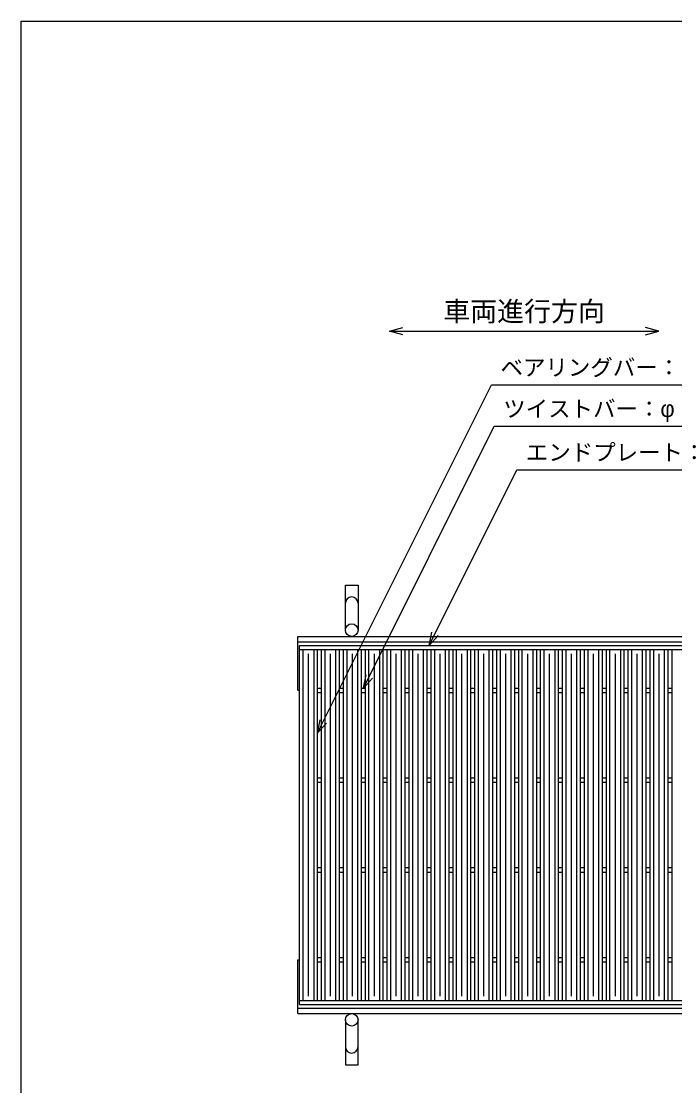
# Model space of a CAD drawing. Units: millimetres, scale not verified. Extents: x -1820 to 1731, y -1282 to 1054.
# Drawn here: x -1729 to -1001, y -132 to 1054 of the extents above; entities that cross this region are included whole.
import ezdxf
from ezdxf.enums import TextEntityAlignment as Align

# ---------------------------------------------------------------- set-up
doc = ezdxf.new("R2010")
doc.units = ezdxf.units.MM
doc.header["$LTSCALE"] = 10
for name, color, linetype, lineweight in [('0_2', 150, 'Continuous', 25), ('16', 3, 'Continuous', 25), ('19', 6, 'Continuous', 25), ('22', 2, 'Continuous', 25)]:
    doc.layers.add(name, color=color, linetype=linetype, lineweight=lineweight)
doc.styles.add('ベクトル', font='')
doc.styles.get('ベクトル').set_extended_font_data('ベクトル')

msp = doc.modelspace()

# ---------------------------------------------------------------- linework, layer by layer
at = {"layer": '0_2'}
for p, q in [((-1729, -1146.5), (-1729, 1053.5)), ((-1729, 1053.5), (1731, 1053.5))]:
    msp.add_line(p, q, dxfattribs=at)
at = {"layer": '16'}
for p, q in [((-1419, 358.5), (-423, 358.5)), ((-1419, 354), (-1419, 358.5)), ((-1419, 354), (-423, 354)), ((-1419, -37), (-1419, 354)), ((-1419, 354), (-1399, 354)), ((-1415, -37), (-1415, 354)), ((-1409, -32), (-1409, 349)), ((-1403, -37), (-1403, 354)), ((-1399, -37), (-1399, 354)), ((-1394.6, -37), (-1394.6, 354)), ((-1394.6, 354), (-1374.6, 354)), ((-1390.6, -37), (-1390.6, 354)), ((-1384.6, -32), (-1384.6, 349)), ((-1378.6, -37), (-1378.6, 354)), ((-1374.6, -37), (-1374.6, 354)), ((-1370.2, -37), (-1370.2, 354)), ((-1370.2, 354), (-1350.2, 354)), ((-1366.2, -37), (-1366.2, 354)), ((-1360.2, -32), (-1360.2, 349)), ((-1354.2, -37), (-1354.2, 354)), ((-1350.2, -37), (-1350.2, 354)), ((-1345.8, -37), (-1345.8, 354)), ((-1345.8, 354), (-1325.8, 354)), ((-1341.8, -37), (-1341.8, 354)), ((-1335.8, -32), (-1335.8, 349)), ((-1329.8, -37), (-1329.8, 354)), ((-1325.8, -37), (-1325.8, 354)), ((-1321.4, -37), (-1321.4, 354)), ((-1321.4, 354), (-1301.4, 354)), ((-1317.4, -37), (-1317.4, 354)), ((-1311.4, -32), (-1311.4, 349)), ((-1305.4, -37), (-1305.4, 354)), ((-1301.4, -37), (-1301.4, 354)), ((-1297, -37), (-1297, 354)), ((-1297, 354), (-1277, 354)), ((-1293, -37), (-1293, 354)), ((-1287, -32), (-1287, 349)), ((-1281, -37), (-1281, 354)), ((-1277, -37), (-1277, 354)), ((-1272.6, -37), (-1272.6, 354)), ((-1272.6, 354), (-1252.6, 354)), ((-1268.6, -37), (-1268.6, 354)), ((-1262.6, -32), (-1262.6, 349)), ((-1256.6, -37), (-1256.6, 354)), ((-1252.6, -37), (-1252.6, 354)), ((-1248.2, -37), (-1248.2, 354)), ((-1248.2, 354), (-1228.2, 354)), ((-1244.2, -37), (-1244.2, 354)), ((-1238.2, -32), (-1238.2, 349)), ((-1232.2, -37), (-1232.2, 354)), ((-1228.2, -37), (-1228.2, 354)), ((-1223.8, -37), (-1223.8, 354)), ((-1223.8, 354), (-1203.8, 354)), ((-1219.8, -37), (-1219.8, 354)), ((-1213.8, -32), (-1213.8, 349)), ((-1207.8, -37), (-1207.8, 354)), ((-1203.8, -37), (-1203.8, 354)), ((-1199.4, -37), (-1199.4, 354)), ((-1199.4, 354), (-1179.4, 354)), ((-1195.4, -37), (-1195.4, 354)), ((-1189.4, -32), (-1189.4, 349)), ((-1183.4, -37), (-1183.4, 354)), ((-1179.4, -37), (-1179.4, 354)), ((-1175, -37), (-1175, 354)), ((-1175, 354), (-1155, 354)), ((-1171, -37), (-1171, 354)), ((-1165, -32), (-1165, 349)), ((-1159, -37), (-1159, 354)), ((-1155, -37), (-1155, 354)), ((-1150.6, -37), (-1150.6, 354)), ((-1150.6, 354), (-1130.6, 354)), ((-1146.6, -37), (-1146.6, 354)), ((-1140.6, -32), (-1140.6, 349)), ((-1134.6, -37), (-1134.6, 354)), ((-1130.6, -37), (-1130.6, 354)), ((-1126.2, -37), (-1126.2, 354)), ((-1126.2, 354), (-1106.2, 354)), ((-1122.2, -37), (-1122.2, 354)), ((-1116.2, -32), (-1116.2, 349)), ((-1110.2, -37), (-1110.2, 354)), ((-1106.2, -37), (-1106.2, 354)), ((-1101.8, -37), (-1101.8, 354)), ((-1101.8, 354), (-1081.8, 354)), ((-1097.8, -37), (-1097.8, 354)), ((-1091.8, -32), (-1091.8, 349)), ((-1085.8, -37), (-1085.8, 354)), ((-1081.8, -37), (-1081.8, 354)), ((-1077.4, -37), (-1077.4, 354)), ((-1077.4, 354), (-1057.4, 354)), ((-1073.4, -37), (-1073.4, 354)), ((-1067.4, -32), (-1067.4, 349)), ((-1061.4, -37), (-1061.4, 354)), ((-1057.4, -37), (-1057.4, 354)), ((-1053, -37), (-1053, 354)), ((-1053, 354), (-1033, 354)), ((-1049, -37), (-1049, 354)), ((-1043, -32), (-1043, 349)), ((-1037, -37), (-1037, 354)), ((-1033, -37), (-1033, 354)), ((-1028.6, -37), (-1028.6, 354)), ((-1028.6, 354), (-1008.6, 354)), ((-1024.6, -37), (-1024.6, 354)), ((-1018.6, -32), (-1018.6, 349)), ((-1012.6, -37), (-1012.6, 354)), ((-1008.6, -37), (-1008.6, 354)), ((-1004.2, -37), (-1004.2, 354)), ((-1004.2, 354), (-984.2, 354)), ((-1399, 311), (-1394.6, 311)), ((-1374.6, 311), (-1370.2, 311)), ((-1350.2, 311), (-1345.8, 311)), ((-1325.8, 311), (-1321.4, 311)), ((-1301.4, 311), (-1297, 311)), ((-1277, 311), (-1272.6, 311)), ((-1252.6, 311), (-1248.2, 311)), ((-1228.2, 311), (-1223.8, 311)), ((-1203.8, 311), (-1199.4, 311)), ((-1179.4, 311), (-1175, 311)), ((-1155, 311), (-1150.6, 311)), ((-1130.6, 311), (-1126.2, 311)), ((-1106.2, 311), (-1101.8, 311)), ((-1081.8, 311), (-1077.4, 311)), ((-1057.4, 311), (-1053, 311)), ((-1033, 311), (-1028.6, 311)), ((-1008.6, 311), (-1004.2, 311)), ((-1399, 306), (-1394.6, 306)), ((-1374.6, 306), (-1370.2, 306)), ((-1350.2, 306), (-1345.8, 306)), ((-1325.8, 306), (-1321.4, 306)), ((-1301.4, 306), (-1297, 306)), ((-1277, 306), (-1272.6, 306)), ((-1252.6, 306), (-1248.2, 306)), ((-1228.2, 306), (-1223.8, 306)), ((-1203.8, 306), (-1199.4, 306)), ((-1179.4, 306), (-1175, 306)), ((-1155, 306), (-1150.6, 306)), ((-1130.6, 306), (-1126.2, 306)), ((-1106.2, 306), (-1101.8, 306)), ((-1081.8, 306), (-1077.4, 306)), ((-1057.4, 306), (-1053, 306)), ((-1033, 306), (-1028.6, 306)), ((-1008.6, 306), (-1004.2, 306)), ((-1399, 211), (-1394.6, 211)), ((-1399, 206), (-1394.6, 206)), ((-1374.6, 211), (-1370.2, 211)), ((-1374.6, 206), (-1370.2, 206)), ((-1350.2, 211), (-1345.8, 211)), ((-1350.2, 206), (-1345.8, 206)), ((-1325.8, 211), (-1321.4, 211)), ((-1325.8, 206), (-1321.4, 206)), ((-1301.4, 211), (-1297, 211)), ((-1301.4, 206), (-1297, 206)), ((-1277, 211), (-1272.6, 211)), ((-1277, 206), (-1272.6, 206)), ((-1252.6, 211), (-1248.2, 211)), ((-1252.6, 206), (-1248.2, 206)), ((-1228.2, 211), (-1223.8, 211)), ((-1228.2, 206), (-1223.8, 206)), ((-1203.8, 211), (-1199.4, 211)), ((-1203.8, 206), (-1199.4, 206)), ((-1179.4, 211), (-1175, 211)), ((-1179.4, 206), (-1175, 206)), ((-1155, 211), (-1150.6, 211)), ((-1155, 206), (-1150.6, 206)), ((-1130.6, 211), (-1126.2, 211)), ((-1130.6, 206), (-1126.2, 206)), ((-1106.2, 211), (-1101.8, 211)), ((-1106.2, 206), (-1101.8, 206)), ((-1081.8, 211), (-1077.4, 211)), ((-1081.8, 206), (-1077.4, 206)), ((-1057.4, 211), (-1053, 211)), ((-1057.4, 206), (-1053, 206)), ((-1033, 211), (-1028.6, 211)), ((-1033, 206), (-1028.6, 206)), ((-1008.6, 211), (-1004.2, 211)), ((-1008.6, 206), (-1004.2, 206)), ((-1399, 111), (-1394.6, 111)), ((-1374.6, 111), (-1370.2, 111)), ((-1350.2, 111), (-1345.8, 111)), ((-1325.8, 111), (-1321.4, 111)), ((-1301.4, 111), (-1297, 111)), ((-1277, 111), (-1272.6, 111)), ((-1252.6, 111), (-1248.2, 111)), ((-1228.2, 111), (-1223.8, 111)), ((-1203.8, 111), (-1199.4, 111)), ((-1179.4, 111), (-1175, 111)), ((-1155, 111), (-1150.6, 111)), ((-1130.6, 111), (-1126.2, 111)), ((-1106.2, 111), (-1101.8, 111)), ((-1081.8, 111), (-1077.4, 111)), ((-1057.4, 111), (-1053, 111)), ((-1033, 111), (-1028.6, 111)), ((-1008.6, 111), (-1004.2, 111)), ((-1399, 106), (-1394.6, 106)), ((-1374.6, 106), (-1370.2, 106)), ((-1350.2, 106), (-1345.8, 106)), ((-1325.8, 106), (-1321.4, 106)), ((-1301.4, 106), (-1297, 106)), ((-1277, 106), (-1272.6, 106)), ((-1252.6, 106), (-1248.2, 106)), ((-1228.2, 106), (-1223.8, 106)), ((-1203.8, 106), (-1199.4, 106)), ((-1179.4, 106), (-1175, 106)), ((-1155, 106), (-1150.6, 106)), ((-1130.6, 106), (-1126.2, 106)), ((-1106.2, 106), (-1101.8, 106)), ((-1081.8, 106), (-1077.4, 106)), ((-1057.4, 106), (-1053, 106)), ((-1033, 106), (-1028.6, 106)), ((-1008.6, 106), (-1004.2, 106)), ((-1399, 11), (-1394.6, 11)), ((-1399, 6), (-1394.6, 6)), ((-1374.6, 11), (-1370.2, 11)), ((-1374.6, 6), (-1370.2, 6)), ((-1350.2, 11), (-1345.8, 11)), ((-1350.2, 6), (-1345.8, 6)), ((-1325.8, 11), (-1321.4, 11)), ((-1325.8, 6), (-1321.4, 6)), ((-1301.4, 11), (-1297, 11)), ((-1301.4, 6), (-1297, 6)), ((-1277, 11), (-1272.6, 11)), ((-1277, 6), (-1272.6, 6)), ((-1252.6, 11), (-1248.2, 11)), ((-1252.6, 6), (-1248.2, 6)), ((-1228.2, 11), (-1223.8, 11)), ((-1228.2, 6), (-1223.8, 6)), ((-1203.8, 11), (-1199.4, 11)), ((-1203.8, 6), (-1199.4, 6)), ((-1179.4, 11), (-1175, 11)), ((-1179.4, 6), (-1175, 6)), ((-1155, 11), (-1150.6, 11)), ((-1155, 6), (-1150.6, 6)), ((-1130.6, 11), (-1126.2, 11)), ((-1130.6, 6), (-1126.2, 6)), ((-1106.2, 11), (-1101.8, 11)), ((-1106.2, 6), (-1101.8, 6)), ((-1081.8, 11), (-1077.4, 11)), ((-1081.8, 6), (-1077.4, 6)), ((-1057.4, 11), (-1053, 11)), ((-1057.4, 6), (-1053, 6)), ((-1033, 11), (-1028.6, 11)), ((-1033, 6), (-1028.6, 6)), ((-1008.6, 11), (-1004.2, 11)), ((-1008.6, 6), (-1004.2, 6)), ((-1419, -37), (-423, -37)), ((-1419, -41.5), (-1419, -37)), ((-1419, -37), (-1399, -37)), ((-1419, -41.5), (-423, -41.5)), ((-1394.6, -37), (-1374.6, -37)), ((-1370.2, -37), (-1350.2, -37)), ((-1345.8, -37), (-1325.8, -37)), ((-1321.4, -37), (-1301.4, -37)), ((-1297, -37), (-1277, -37)), ((-1272.6, -37), (-1252.6, -37)), ((-1248.2, -37), (-1228.2, -37)), ((-1223.8, -37), (-1203.8, -37)), ((-1199.4, -37), (-1179.4, -37)), ((-1175, -37), (-1155, -37)), ((-1150.6, -37), (-1130.6, -37)), ((-1126.2, -37), (-1106.2, -37)), ((-1101.8, -37), (-1081.8, -37)), ((-1077.4, -37), (-1057.4, -37)), ((-1053, -37), (-1033, -37)), ((-1028.6, -37), (-1008.6, -37)), ((-1004.2, -37), (-984.2, -37))]:
    msp.add_line(p, q, dxfattribs=at)
at = {"layer": '19'}
for p, q in [((-1368, 375.5), (-1368, 425.5)), ((-1368, 425.5), (-1354, 425.5)), ((-1354, 425.5), (-1354, 375.5)), ((-1421, 368.5), (-421, 368.5)), ((-1421, 308.5), (-1421, 368.5)), ((-1421, 362.5), (-421, 362.5)), ((-1421, 308.5), (-1419, 308.5)), ((-1421, -51.5), (-1421, 8.5)), ((-1421, 8.5), (-1419, 8.5)), ((-1421, -45.5), (-421, -45.5)), ((-1421, -51.5), (-421, -51.5)), ((-1368, -58.5), (-1368, -108.5)), ((-1354, -108.5), (-1354, -58.5)), ((-1368, -108.5), (-1354, -108.5))]:
    msp.add_line(p, q, dxfattribs=at)
for centre in [(-1361, 375.5), (-1361, -58.5)]:
    msp.add_circle(centre, 7, dxfattribs=at)
for centre, start, end in [((-1361, 405.5), 0, 180), ((-1361, -88.5), 180, 0)]:
    msp.add_arc(centre, 7, start, end, dxfattribs=at)
at = {"layer": '22', "color": 4}
for p, q in [((-1319, 708.5), (-1304, 712.5)), ((-1019, 708.5), (-1034, 712.5)), ((-1304, 704.5), (-1319, 708.5)), ((-1319, 708.5), (-1019, 708.5)), ((-1034, 704.5), (-1019, 708.5)), ((-1399, 261), (-1205.25, 648.5)), ((-1205.25, 648.5), (-725.25, 648.5)), ((-1348, 311), (-1202.25, 602.5)), ((-1202.25, 602.5), (-762.25, 602.5)), ((-1274.8, 358.5), (-1177.05, 554)), ((-1177.05, 554), (-757.05, 554)), ((-1274.8, 358.5), (-1271.8, 373.1)), ((-1274.8, 358.5), (-1264.8, 369.5)), ((-1348, 311), (-1345, 325.6)), ((-1348, 311), (-1338, 322)), ((-1399, 261), (-1396, 275.6)), ((-1399, 261), (-1389, 272))]:
    msp.add_line(p, q, dxfattribs=at)

# ---------------------------------------------------------------- texts
at = {"layer": '22', "style": 'ベクトル'}
for s, height, p in [('車両進行方向', 21.99, (-1259, 730.5)), ('ベアリングバー：', 18.33, (-1195.25, 668)), ('ツイストバー：', 18.33, (-1192.25, 622)), ('φ', 18.33, (-1017.25, 622)), ('エンドプレート：', 18.33, (-1167.05, 573.5))]:
    msp.add_text(s, height=height, dxfattribs=at).set_placement(p, align=Align.MIDDLE_LEFT)

doc.saveas('drawing.dxf')
